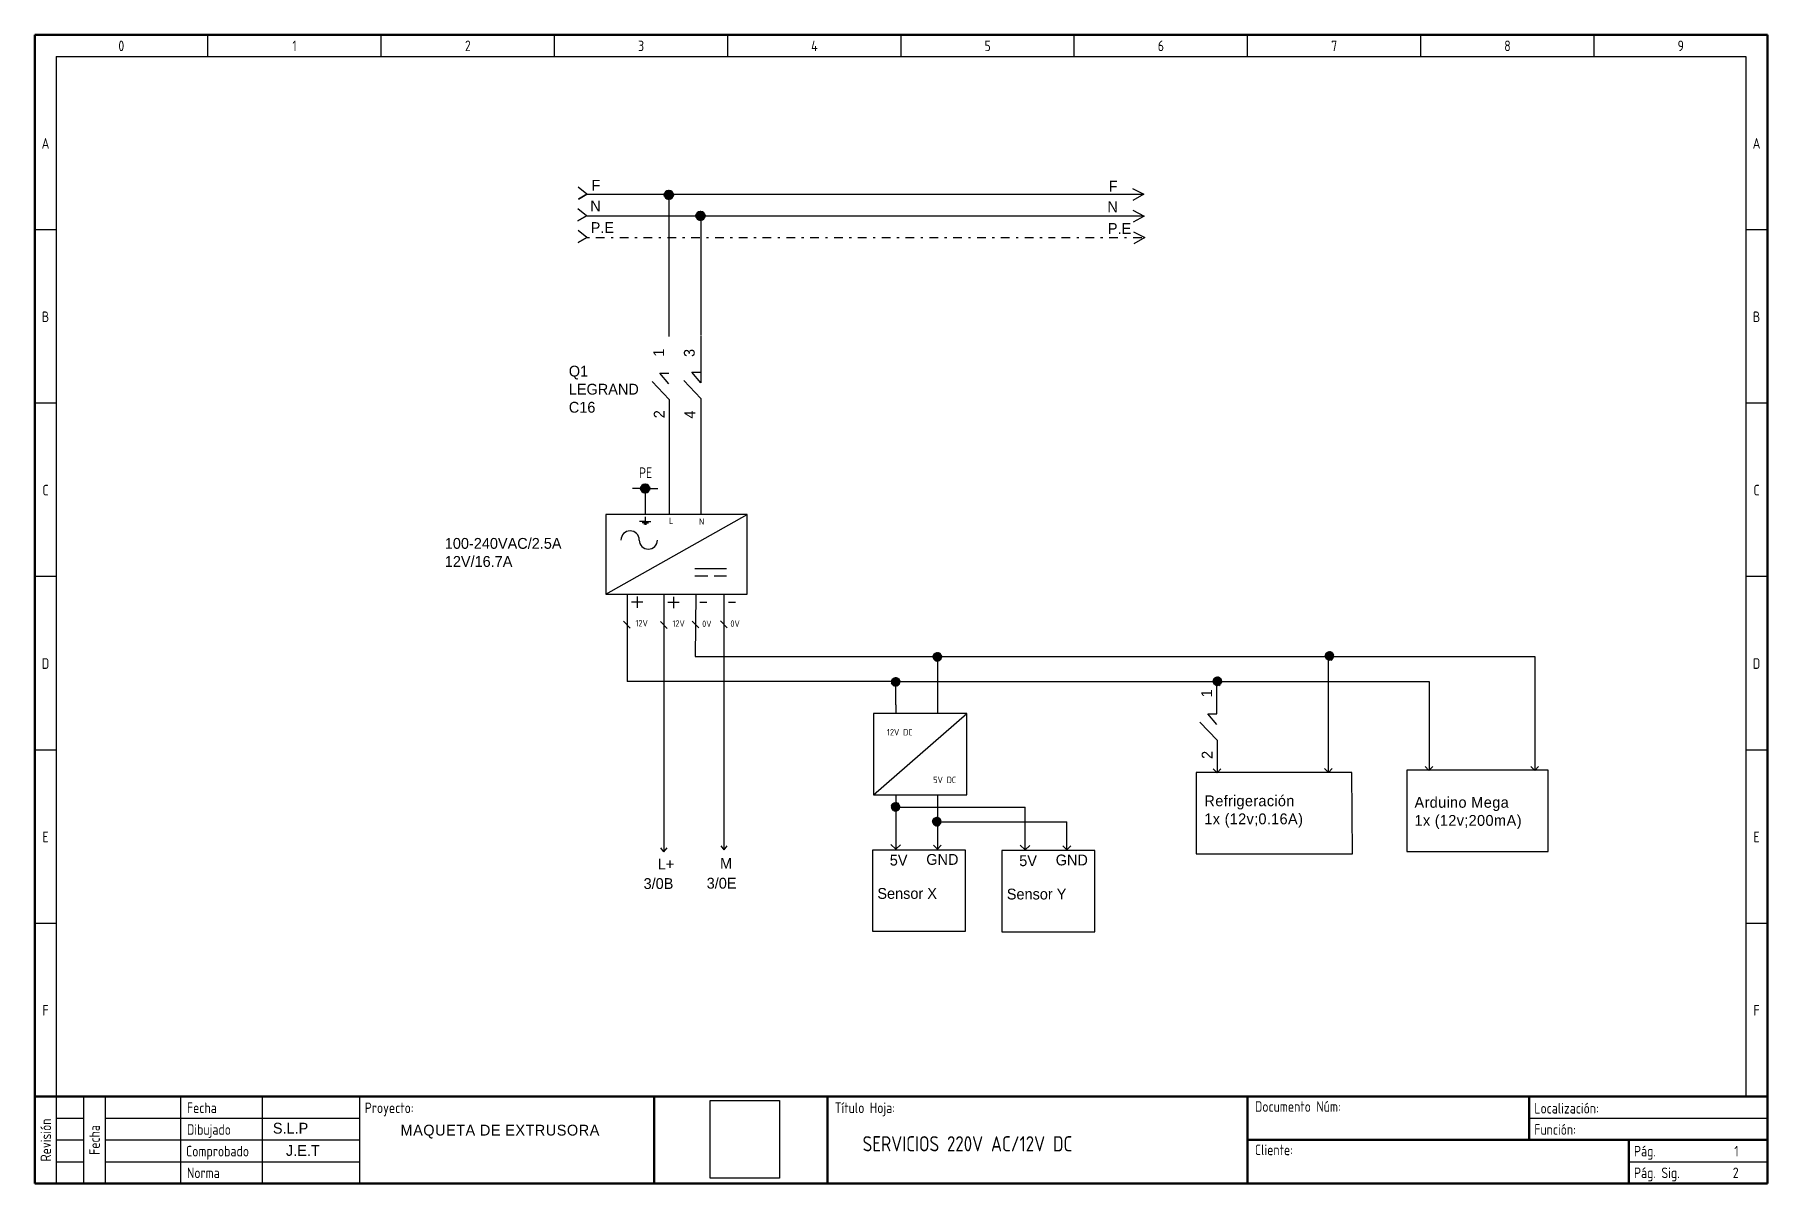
# Model space of a CAD drawing. Header units: millimetres. Extents: x 0 to 400, y 0 to 265.
import ezdxf
from ezdxf.enums import TextEntityAlignment as Align

# ---------------------------------------------------------------- set-up
doc = ezdxf.new("R2010")
doc.units = ezdxf.units.MM
for name, pattern in [('Caddy_Dashdot', [5.5, 0.5, -1.5, 2, -1.5]), ('Caddy_Solid', [0]), ('DASHED', [0.75, 0.5, -0.25])]:
    doc.linetypes.add(name, pattern=pattern)
doc.layers.add('Caddy_1', color=7, linetype='Continuous', lineweight=25)
doc.styles.add('Caddy_Vectorfont1p', font='isocp___.ttf', dxfattribs={"width": 0.9})
picture_1 = doc.add_image_def('image1.jpg', size_in_pixel=(300, 335))

# ---------------------------------------------------------------- blocks, each defined once
blk = doc.blocks.new('Blk3')
at = {"layer": 'Caddy_1', "linetype": 'Caddy_Solid', "lineweight": 50}
for p, q in [((10, 30), (410, 30)), ((153, 30), (153, 10)), ((193, 30), (193, 10)), ((290, 30), (290, 10)), ((355, 20), (355, 30)), ((290, 20), (410, 20)), ((378, 10), (378, 20)), ((410, 10), (10, 10))]:
    blk.add_line(p, q, dxfattribs=at)
at = {"layer": 'Caddy_1', "linetype": 'Caddy_Solid', "lineweight": 25}
for p, q in [((10, 30), (15, 30)), ((15, 30), (15, 10)), ((21.25, 30), (21.25, 10)), ((26.25, 30), (26.25, 10)), ((43.75, 10), (43.75, 30)), ((62.5, 30), (62.5, 10)), ((85, 30), (85, 10)), ((15, 25), (21.25, 25)), ((26.25, 25), (85, 25)), ((355, 25), (410, 25)), ((15, 20), (21.25, 20)), ((26.25, 20), (85, 20)), ((15, 15), (21.25, 15)), ((26.25, 15), (85, 15)), ((378, 15), (410, 15))]:
    blk.add_line(p, q, dxfattribs=at)
at = {"layer": 'Caddy_1', "lineweight": 25, "style": 'Caddy_Vectorfont1p', "width": 0.9}
for s, p in [('Fecha', (45.15, 26.2)), ('Proyecto:', (86.2, 26.2)), ('Título Hoja:', (194.7, 26.2)), ('Documento Núm:', (291.7, 26.5)), ('Localización:', (356.2, 26.1)), ('Dibujado', (45.15, 21.2)), ('Función:', (356.2, 21.2)), ('Comprobado', (44.94, 16.2)), ('Cliente:', (291.7, 16.5)), ('Pág.', (379.2, 16.2)), ('Norma', (45.15, 11.2)), ('Pág. Sig.', (379.2, 11.2))]:
    blk.add_text(s, height=2.45, dxfattribs=at).set_placement(p)
for s, p in [('Revisión', (13.8, 20)), ('Fecha', (25.05, 20))]:
    blk.add_text(s, height=2.45, rotation=90, dxfattribs=at).set_placement(p, align=Align.CENTER)
blk = doc.blocks.new('Blk4')
at = {"layer": 'Caddy_1', "linetype": 'Caddy_Solid', "lineweight": 50}
for p, q in [((10, 10), (10, 275)), ((10, 275), (410, 275)), ((410, 275), (410, 10))]:
    blk.add_line(p, q, dxfattribs=at)
at = {"layer": 'Caddy_1', "linetype": 'Caddy_Solid', "lineweight": 25}
for p, q in [((50, 270), (50, 275)), ((90, 270), (90, 275)), ((130, 270), (130, 275)), ((170, 270), (170, 275)), ((210, 270), (210, 275)), ((250, 270), (250, 275)), ((290, 270), (290, 275)), ((330, 270), (330, 275)), ((370, 270), (370, 275)), ((15, 270), (15, 30)), ((15, 270), (405, 270)), ((405, 270), (405, 30)), ((15, 230), (10, 230)), ((410, 230), (405, 230)), ((15, 190), (10, 190)), ((410, 190), (405, 190)), ((15, 150), (10, 150)), ((410, 150), (405, 150)), ((10, 110), (15, 110)), ((405, 110), (410, 110)), ((10, 70), (15, 70)), ((405, 70), (410, 70))]:
    blk.add_line(p, q, dxfattribs=at)
at = {"layer": 'Caddy_1', "lineweight": 25, "style": 'Caddy_Vectorfont1p', "width": 0.9}
for s, p in [('0', (30, 271.2)), ('1', (70, 271.2)), ('2', (110, 271.2)), ('3', (150, 271.2)), ('4', (190, 271.2)), ('5', (230, 271.2)), ('6', (270, 271.2)), ('7', (310, 271.2)), ('8', (350, 271.2)), ('9', (390, 271.2)), ('A', (12.5, 248.7)), ('A', (407.5, 248.7)), ('B', (12.5, 208.7)), ('B', (407.5, 208.7)), ('C', (12.5, 168.7)), ('C', (407.5, 168.7)), ('D', (12.5, 128.7)), ('D', (407.5, 128.7)), ('E', (12.5, 88.7)), ('E', (407.5, 88.7)), ('F', (12.5, 48.7)), ('F', (407.5, 48.7))]:
    blk.add_text(s, height=2.45, dxfattribs=at).set_placement(p, align=Align.CENTER)

msp = doc.modelspace()

# ---------------------------------------------------------------- hatches: boundary and pattern name
at = {"layer": 'Caddy_1'}
h = msp.add_hatch(dxfattribs=at)
h.set_pattern_fill('_USER', color=256, scale=0.1, angle=28.6479, style=0, double=1, pattern_type=0)
h.set_pattern_definition([(28.64789, (-58.63584, -34.52652), (-0.047942554, 0.087758256), []), (118.64789, (-58.63584, -34.52652), (-0.087758256, -0.047942554), [])])
edge = h.paths.add_edge_path(flags=0)
edge.add_arc((146.36, 227.97), 1, 0, 360)
h = msp.add_hatch(dxfattribs=at)
h.set_pattern_fill('_USER', color=256, scale=0.1, angle=28.6479, style=0, double=1, pattern_type=0)
h.set_pattern_definition([(28.64789, (-56.28817, -34.37152), (-0.047942554, 0.087758256), []), (118.64789, (-56.28817, -34.37152), (-0.087758256, -0.047942554), [])])
edge = h.paths.add_edge_path(flags=0)
edge.add_arc((153.71, 223.13), 1, 0, 360)
h = msp.add_hatch(dxfattribs=at)
h.set_pattern_fill('_USER', color=256, scale=0.1, angle=28.6479, style=0, double=1, pattern_type=0)
h.set_pattern_definition([(28.64789, (-64.0794, -102.26476), (-0.047942554, 0.087758256), []), (118.64789, (-64.0794, -102.26476), (-0.087758256, -0.047942554), [])])
edge = h.paths.add_edge_path(flags=0)
edge.add_arc((140.92, 160.24), 1, 0, 360)
h = msp.add_hatch(dxfattribs=at)
h.set_pattern_fill('_USER', color=256, scale=0.1, angle=28.6479, style=0, double=1, pattern_type=0)
h.set_pattern_definition([(28.64789, (3.38062, -141.09276), (-0.047942554, 0.087758256), []), (118.64789, (3.38062, -141.09276), (-0.087758256, -0.047942554), [])])
edge = h.paths.add_edge_path(flags=0)
edge.add_arc((208.38, 121.41), 1, 0, 360)
h = msp.add_hatch(dxfattribs=at)
h.set_pattern_fill('_USER', color=256, scale=0.1, angle=28.6479, style=0, double=1, pattern_type=0)
h.set_pattern_definition([(28.64789, (93.92013, -140.87599), (-0.047942554, 0.087758256), []), (118.64789, (93.92013, -140.87599), (-0.087758256, -0.047942554), [])])
edge = h.paths.add_edge_path(flags=0)
edge.add_arc((298.92, 121.62), 1, 0, 360)
h = msp.add_hatch(dxfattribs=at)
h.set_pattern_fill('_USER', color=256, scale=0.1, angle=28.6479, style=0, double=1, pattern_type=0)
h.set_pattern_definition([(28.64789, (-6.22972, -146.87341), (-0.047942554, 0.087758256), []), (118.64789, (-6.22972, -146.87341), (-0.087758256, -0.047942554), [])])
edge = h.paths.add_edge_path(flags=0)
edge.add_arc((198.77, 115.63), 1, 0, 360)
h = msp.add_hatch(dxfattribs=at)
h.set_pattern_fill('_USER', color=256, scale=0.1, angle=28.6479, style=0, double=1, pattern_type=0)
h.set_pattern_definition([(28.64789, (68.0517, -146.7289), (-0.047942554, 0.087758256), []), (118.64789, (68.0517, -146.7289), (-0.087758256, -0.047942554), [])])
edge = h.paths.add_edge_path(flags=0)
edge.add_arc((273.05, 115.77), 1, 0, 360)
h = msp.add_hatch(dxfattribs=at)
h.set_pattern_fill('_USER', color=256, scale=0.1, angle=28.6479, style=0, double=1, pattern_type=0)
h.set_pattern_definition([(28.64789, (-6.25109, -175.68519), (-0.047942554, 0.087758256), []), (118.64789, (-6.25109, -175.68519), (-0.087758256, -0.047942554), [])])
edge = h.paths.add_edge_path(flags=0)
edge.add_arc((198.75, 86.81), 1, 0, 360)
h = msp.add_hatch(dxfattribs=at)
h.set_pattern_fill('_USER', color=256, scale=0.1, angle=28.6479, style=0, double=1, pattern_type=0)
h.set_pattern_definition([(28.64789, (3.26653, -179.11358), (-0.047942554, 0.087758256), []), (118.64789, (3.26653, -179.11358), (-0.087758256, -0.047942554), [])])
edge = h.paths.add_edge_path(flags=0)
edge.add_arc((208.27, 83.39), 1, 0, 360)

# ---------------------------------------------------------------- linework, layer by layer
for p, q in [((127.46, 228.13, -1), (125.46, 229.79)), ((127.46, 228.13, -1), (125.49, 226.99)), ((125.49, 226.99), (127.46, 228.13, -1)), ((253.45, 229.46), (256.04, 228.13, -1)), ((256.04, 228.13, -1), (253.48, 226.7)), ((127.34, 223.11, -1), (125.34, 224.77)), ((253.52, 224.41), (256.11, 223.08, -1)), ((127.34, 223.11, -1), (125.37, 221.98)), ((125.37, 221.98), (127.34, 223.11, -1)), ((256.11, 223.08, -1), (253.55, 221.65)), ((127.44, 218.12, -1), (125.44, 219.77)), ((127.44, 218.12, -1), (125.47, 216.98)), ((125.47, 216.98), (127.44, 218.12, -1)), ((253.68, 219.46), (256.27, 218.12, -1)), ((256.27, 218.12, -1), (253.71, 216.69)), ((153.73, 195.54, -1), (153.73, 184.6, -1)), ((146.44, 180.74), (142.51, 184.94)), ((146.4, 184.37), (144.33, 186.86)), ((144.33, 186.86), (146.4, 186.86)), ((153.77, 180.97, -1), (149.85, 185.16, -1)), ((153.73, 184.6, -1), (151.66, 187.09, -1)), ((151.66, 187.09, -1), (153.73, 187.09, -1)), ((146.44, 180.74), (146.44, 154.25)), ((153.77, 180.97, -1), (153.77, 154.25)), ((131.84, 135.84), (164.5, 154.25)), ((140.92, 152.65), (139.58, 152.65)), ((140.94, 152.3), (140.2, 152.3)), ((140.94, 152), (140.6, 152)), ((140.9, 152.3), (141.65, 152.3)), ((140.9, 152), (141.24, 152)), ((140.92, 153.69), (140.92, 152.65)), ((140.92, 152.65), (142.26, 152.65)), ((152.36, 141.75), (159.7, 141.75)), ((136.77, 135.84), (136.77, 115.71)), ((137.77, 134.05), (140.38, 134.05)), ((139.08, 135.3), (139.08, 132.68)), ((145.21, 135.84), (145.21, 76.46)), ((146.16, 134.02), (148.78, 134.02)), ((147.47, 135.27), (147.47, 132.65)), ((152.6, 135.88), (152.49, 121.45)), ((153.54, 134.02), (155.19, 134.02)), ((159.1, 135.84, -0.14), (159.1, 125.3, -1)), ((160.14, 134.01), (161.78, 134.01)), ((135.94, 129.6), (137.45, 128.03)), ((144.45, 129.52), (145.96, 127.95)), ((151.77, 129.64), (153.28, 128.07)), ((151.79, 129.64, -0.34), (153.3, 128.08, -0.34)), ((158.31, 129.69, -0.31), (159.82, 128.12, -0.31)), ((159.1, 125.3, -1), (159.1, 77.05, -1)), ((152.49, 121.45), (208.39, 121.45)), ((208.39, 121.45), (208.39, 110.46)), ((208.39, 121.45), (346.28, 121.45)), ((298.65, 94.7), (298.65, 121.47)), ((346.28, 121.45), (346.28, 95.23)), ((198.77, 115.71), (136.77, 115.71)), ((198.77, 110.34), (198.77, 115.71)), ((198.77, 115.71), (321.87, 115.71)), ((272.89, 108.26), (272.89, 115.51)), ((321.87, 115.71), (321.87, 95.23)), ((193.65, 89.59), (215.14, 108.33)), ((198.77, 110.34), (198.77, 108.33)), ((208.39, 110.46), (208.39, 108.33)), ((272.89, 105.77), (270.82, 108.26)), ((270.82, 108.26), (272.89, 108.26)), ((272.93, 102.14), (269, 106.33)), ((272.93, 102.14), (272.93, 94.7)), ((321.86, 95.19), (320.96, 96.1)), ((321.86, 95.19), (322.74, 96.1)), ((346.27, 95.21), (345.37, 96.12)), ((346.27, 95.21), (347.15, 96.12)), ((272.94, 94.67), (272.04, 95.58)), ((272.94, 94.67), (273.82, 95.58)), ((298.65, 94.72), (297.75, 95.63)), ((298.65, 94.72), (299.54, 95.63)), ((198.77, 89.59), (198.77, 77.05)), ((208.39, 89.59), (208.39, 77.05)), ((198.77, 86.74), (228.65, 86.74)), ((228.65, 76.91), (228.65, 86.74)), ((208.39, 83.32), (238.27, 83.3)), ((238.27, 76.91), (238.27, 83.3)), ((145.26, 76.39), (144.56, 77.3)), ((145.26, 76.39), (145.96, 77.3)), ((159.16, 76.89), (158.47, 77.8)), ((159.16, 76.89), (159.86, 77.8)), ((197.61, 78.11), (198.77, 77.05)), ((198.77, 77.05), (199.87, 78.04)), ((208.39, 77.05), (207.49, 77.96)), ((208.39, 77.05), (209.27, 77.96)), ((227.5, 77.98), (228.65, 76.91)), ((228.65, 76.91), (229.75, 77.9)), ((238.27, 76.91), (237.37, 77.82)), ((238.27, 76.91), (239.16, 77.82))]:
    msp.add_line(p, q)
at = {"linetype": 'Continuous'}
for p, q in [((146.4, 227.52), (146.4, 195.31)), ((153.75, 222.21, -1), (153.75, 195.67, -1)), ((140.92, 160.24), (138.01, 160.24)), ((140.92, 160.24), (143.83, 160.24)), ((140.92, 159.24), (140.92, 154.25))]:
    msp.add_line(p, q, dxfattribs=at)
at = {"linetype": 'DASHED', "ltscale": 6}
msp.add_line((152.36, 140.12), (159.7, 140.12), dxfattribs=at)
for points in [[(131.84, 154.25), (131.84, 135.84), (164.5, 135.84), (164.5, 154.25)], [(193.65, 108.33), (193.65, 89.59), (215.14, 89.59), (215.14, 108.33)], [(268.12, 94.7), (268.12, 75.96), (304.23, 75.96), (304.05, 94.7)], [(316.75, 95.23), (316.75, 76.49), (349.37, 76.49), (349.37, 95.23)], [(193.38, 76.83), (193.38, 58.09), (214.86, 58.09), (214.86, 76.83)], [(223.26, 76.69), (223.26, 57.95), (244.75, 57.95), (244.75, 76.69)]]:
    msp.add_lwpolyline(points, close=True)
for centre, start, end in [((137.44, 148.35), 0, 180), ((141.65, 148.35), 180, 0)]:
    msp.add_arc(centre, 2.11, start, end)
at = {"layer": 'Caddy_1', "linetype": 'Caddy_Solid', "lineweight": 25}
for p, q in [((127.46, 228.13, -1), (256.04, 228.13, -1)), ((127.46, 223.13, -1), (256.04, 223.13, -1))]:
    msp.add_line(p, q, dxfattribs=at)
at = {"layer": 'Caddy_1', "linetype": 'Caddy_Dashdot', "lineweight": 25}
for p, q in [((127.54, 218.16, -1), (235.04, 218.16, -1)), ((235.04, 218.16, -1), (256.12, 218.16, -1))]:
    msp.add_line(p, q, dxfattribs=at)
at = {"layer": 'Caddy_1', "lineweight": 40}
for centre in [(146.36, 227.97), (153.71, 223.13, -1), (140.92, 160.24), (140.92, 160.24)]:
    msp.add_circle(centre, 1, dxfattribs=at)

# ---------------------------------------------------------------- block references
at = {"layer": 'Caddy_1'}
for name in ['Blk4', 'Blk3']:
    msp.add_blockref(name, (-10.02, -10.07), dxfattribs=at)

# ---------------------------------------------------------------- texts
at = {"char_height": 2.5, "attachment_point": 1}
for s, insert, width in [('{F}', (128.54, 231.44), 1.9808), ('{F}', (247.93, 231.24), 1.9808), ('{N}', (128.24, 226.67), 1.9808), ('{N}', (247.63, 226.48), 1.9808), ('{P.E}', (128.34, 221.68), 1.9808), ('{P.E}', (247.73, 221.48), 1.9808), ('{Q1\\PLEGRAND C16}', (123.29, 188.56), 10.3014), ('{100-240VAC/2.5A\\P12V/16.7A}', (94.66, 148.82), 39.7653), ('{\\C0;\\T1.05;Refrigeración\\P1x (12v;0.16A)}', (270, 89.43), 32.3016), ('{\\C0;\\T1.05;Arduino Mega\\P1x (12v;200mA)}', (318.52, 89.08), 56.0746), ('{L+}', (143.81, 74.85), 12.5931), ('{M}', (158.2, 75.01), 12.5931), ('{5V}', (197.39, 75.75), 12.5931), ('{GND}', (205.81, 75.91), 12.5931), ('{5V}', (227.27, 75.61), 12.5931), ('{GND}', (235.69, 75.78), 12.5931), ('{3/0B}', (140.55, 70.34), 12.5931), ('{3/0E}', (155.12, 70.42), 12.5931), ('{Sensor X}', (194.52, 68.06), 20.9838), ('{Sensor Y}', (224.4, 67.92), 20.9838), ('{\\C5;S.L.P}', (54.97, 13.9), 20.0109), ('{\\C5;\\T1.05;MAQUETA DE EXTRUSORA}', (84.43, 13.45), 54.5705), ('{\\C5;J.E.T}', (57.99, 8.77), 20.0109)]:
    msp.add_mtext(s, dxfattribs=dict(at, insert=insert, width=width))
at = {"char_height": 2.5, "attachment_point": 1, "rotation": 90}
for s, insert in [('{1}', (142.8, 190.65)), ('{3}', (149.85, 190.58)), ('{2}', (142.91, 176.44)), ('{4}', (149.96, 176.37)), ('{1}', (269.29, 112.04)), ('{2}', (269.4, 97.84))]:
    msp.add_mtext(s, dxfattribs=dict(at, insert=insert))
at = {"layer": 'Caddy_1', "lineweight": 25, "style": 'Caddy_Vectorfont1p', "width": 0.9}
msp.add_text('PE', height=2.45, dxfattribs=at).set_placement((139.48, 162.64, -1))
for s, p in [('L', (147.41, 152.02)), ('N', (154.53, 151.87)), ('12V', (141.55, 128.41)), ('12V', (150.07, 128.33)), ('0V', (156.25, 128.26, -0.03)), ('0V', (162.77, 128.31)), ('12V DC', (202.65, 103.25)), ('5V DC', (212.7, 92.26))]:
    msp.add_text(s, height=1.5, dxfattribs=at).set_placement(p, align=Align.RIGHT)
at = {"layer": 'Caddy_1', "color": 5, "lineweight": 25, "true_color": 0x0000ff, "style": 'Caddy_Vectorfont1p', "width": 0.9}
msp.add_text('SERVICIOS 220V AC/12V DC ', height=3.5, dxfattribs=at).set_placement((191.11, 7.31, -1))
for s, p in [('1', (393.35, 6.13, -1)), ('2', (393.35, 1.13, -1))]:
    msp.add_text(s, height=2.45, dxfattribs=at).set_placement(p, align=Align.RIGHT)

# ---------------------------------------------------------------- pictures from other files: only their frames are drawn
image = msp.add_image(picture_1, insert=(155.95, 1.16), size_in_units=(16.01, 17.87))
image.dxf.flags = 7

doc.saveas('drawing.dxf')
